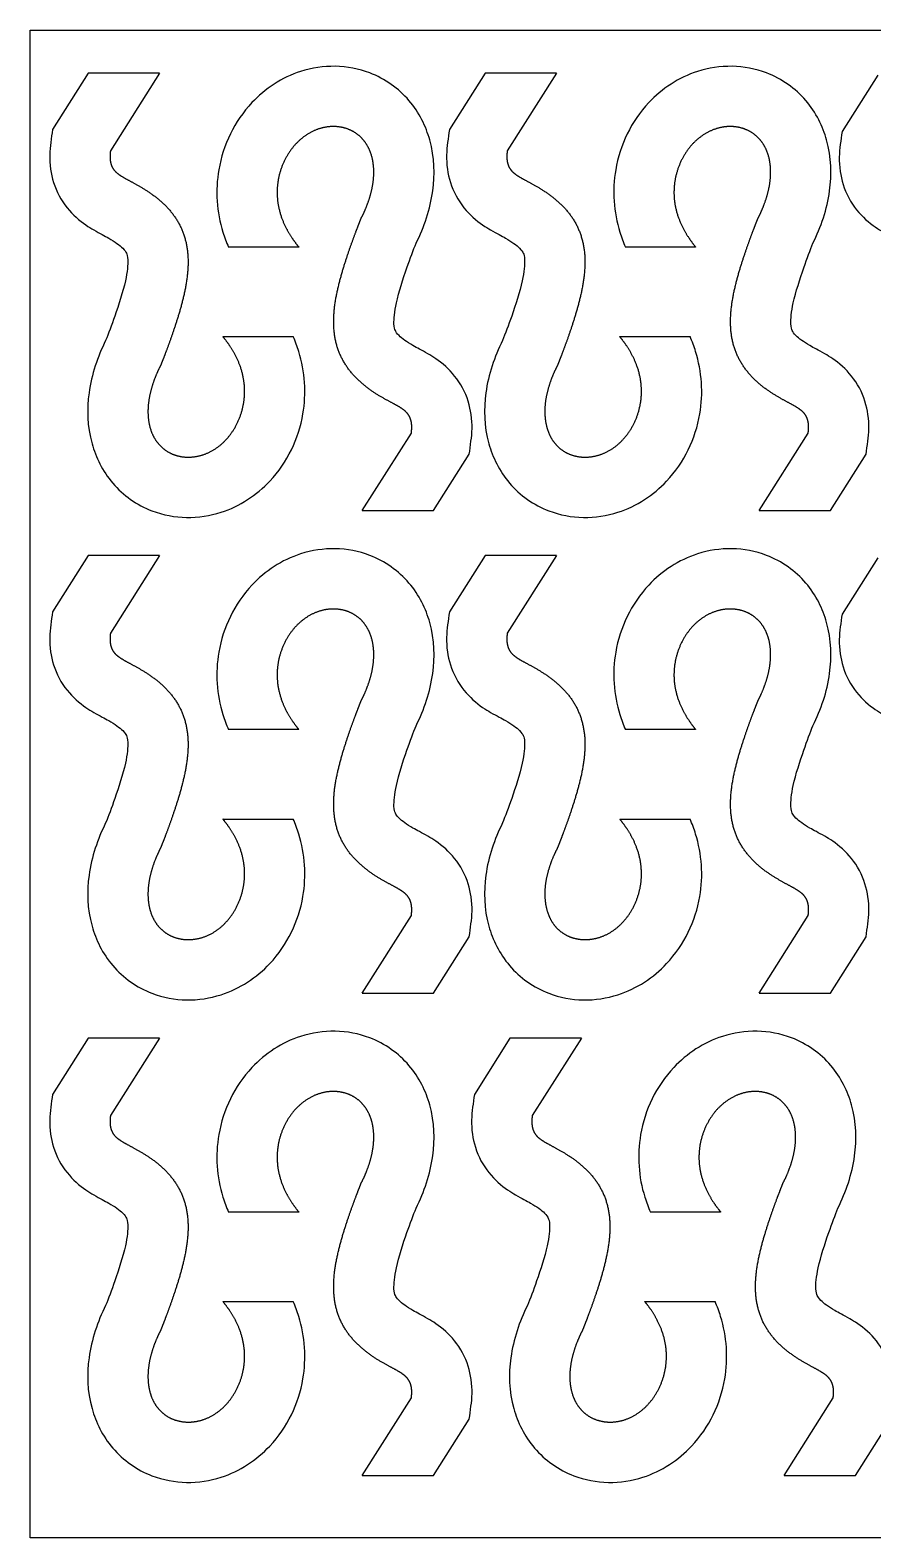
# Model space of a CAD drawing. Header units: millimetres. Extents: x 69 to 369, y 396 to 646.
# Drawn here: x 68.6 to 208.4, y 396.2 to 646.2 of the extents above; entities that cross this region are included whole.
import ezdxf

# ---------------------------------------------------------------- set-up
doc = ezdxf.new("R2010")
doc.units = ezdxf.units.MM
doc.layers.get('0').update_dxf_attribs({"linetype": 'CONTINUOUS'})

msp = doc.modelspace()

# ---------------------------------------------------------------- linework, layer by layer
for p, q in [((78.21, 639.11), (72.3, 629.78)), ((90.05, 639.11), (78.21, 639.11)), ((90.05, 639.11), (81.91, 626.26)), ((144.07, 639.11), (138.15, 629.78)), ((155.91, 639.11), (144.07, 639.11)), ((155.91, 639.11), (147.76, 626.26)), ((209.23, 638.76), (203.32, 629.43)), ((113.17, 610.27), (101.5, 610.27)), ((179.02, 610.27), (167.36, 610.27)), ((100.58, 595.42), (112.24, 595.42)), ((166.43, 595.42), (178.1, 595.42)), ((123.69, 566.58), (131.84, 579.44)), ((189.55, 566.58), (197.69, 579.44)), ((135.53, 566.58), (141.45, 575.92)), ((201.39, 566.58), (207.3, 575.92)), ((123.69, 566.58), (135.53, 566.58)), ((189.55, 566.58), (201.39, 566.58)), ((78.21, 559.11), (72.3, 549.78)), ((90.05, 559.11), (78.21, 559.11)), ((90.05, 559.11), (81.91, 546.26)), ((144.07, 559.11), (138.15, 549.78)), ((155.91, 559.11), (144.07, 559.11)), ((155.91, 559.11), (147.76, 546.26)), ((209.23, 558.76), (203.32, 549.43)), ((113.17, 530.27), (101.5, 530.27)), ((179.02, 530.27), (167.36, 530.27)), ((100.58, 515.42), (112.24, 515.42)), ((166.43, 515.42), (178.1, 515.42)), ((123.69, 486.58), (131.84, 499.44)), ((189.55, 486.58), (197.69, 499.44)), ((135.53, 486.58), (141.45, 495.92)), ((201.39, 486.58), (207.3, 495.92)), ((123.69, 486.58), (135.53, 486.58)), ((189.55, 486.58), (201.39, 486.58)), ((78.21, 479.11), (72.3, 469.78)), ((90.05, 479.11), (78.21, 479.11)), ((90.05, 479.11), (81.91, 466.26)), ((148.21, 479.11), (142.3, 469.78)), ((160.05, 479.11), (148.21, 479.11)), ((160.05, 479.11), (151.91, 466.26)), ((113.17, 450.27), (101.5, 450.27)), ((183.17, 450.27), (171.5, 450.27)), ((100.58, 435.42), (112.24, 435.42)), ((170.58, 435.42), (182.24, 435.42)), ((123.69, 406.58), (131.84, 419.44)), ((193.69, 406.58), (201.84, 419.44)), ((135.53, 406.58), (141.45, 415.92)), ((205.53, 406.58), (211.45, 415.92)), ((123.69, 406.58), (135.53, 406.58)), ((193.69, 406.58), (205.53, 406.58))]:
    msp.add_line(p, q)
msp.add_lwpolyline([(368.58, 396.24), (68.58, 396.24), (68.58, 646.24), (368.58, 646.24)], close=True)
for points, knots in [([(132.63, 610.91), (133.98, 613.64), (134.97, 616.51), (135.39, 619.58), (135.76, 622.27), (135.71, 625.11), (134.9, 628.03), (134.27, 630.27), (133.16, 632.57), (131.45, 634.57), (129.75, 636.56), (127.45, 638.19), (124.94, 639.15), (121.26, 640.56), (117.17, 640.58), (113.47, 639.4), (110.35, 638.4), (107.55, 636.53), (105.39, 634.23), (102.45, 631.1), (100.6, 627.21), (99.89, 623.1), (99.3, 619.68), (99.54, 616.08), (100.58, 612.75), (100.84, 611.9), (101.15, 611.07), (101.5, 610.27)], [0.006347, 0.006347, 0.006347, 0.006347, 0.130856, 0.130856, 0.130856, 0.239499, 0.239499, 0.239499, 0.3226326, 0.3226326, 0.3226326, 0.4054502, 0.4054502, 0.4054502, 0.5269324, 0.5269324, 0.5269324, 0.6295741, 0.6295741, 0.6295741, 0.769607, 0.769607, 0.769607, 0.8858901, 0.8858901, 0.8858901, 0.9154483, 0.9154483, 0.9154483, 0.9154483]), ([(198.49, 610.91), (199.83, 613.64), (200.82, 616.51), (201.25, 619.58), (201.62, 622.27), (201.57, 625.11), (200.75, 628.03), (200.13, 630.27), (199.02, 632.57), (197.31, 634.57), (195.6, 636.56), (193.31, 638.19), (190.8, 639.15), (187.11, 640.56), (183.02, 640.58), (179.33, 639.4), (176.21, 638.4), (173.41, 636.53), (171.25, 634.23), (168.3, 631.1), (166.46, 627.21), (165.75, 623.1), (165.16, 619.68), (165.4, 616.08), (166.43, 612.75), (166.69, 611.9), (167, 611.07), (167.36, 610.27)], [0.006347, 0.006347, 0.006347, 0.006347, 0.130856, 0.130856, 0.130856, 0.239499, 0.239499, 0.239499, 0.3226326, 0.3226326, 0.3226326, 0.4054502, 0.4054502, 0.4054502, 0.5269324, 0.5269324, 0.5269324, 0.6295741, 0.6295741, 0.6295741, 0.769607, 0.769607, 0.769607, 0.8858901, 0.8858901, 0.8858901, 0.9154483, 0.9154483, 0.9154483, 0.9154483]), ([(72.3, 629.78), (72.2, 629.06), (72.1, 628.34), (72, 627.63), (71.82, 626.3), (71.74, 624.84), (71.98, 623.18), (72.18, 621.78), (72.63, 620.23), (73.4, 618.78), (74.16, 617.36), (75.22, 616.11), (76.21, 615.21), (77.35, 614.18), (78.36, 613.58), (79.14, 613.12), (80.21, 612.51), (80.96, 612.14), (81.63, 611.75), (82.64, 611.18), (83.46, 610.58), (83.94, 610.09), (84.3, 609.73), (84.45, 609.48), (84.55, 609.27), (84.66, 609.04), (84.75, 608.76), (84.78, 608.14), (84.82, 607.39), (84.7, 606.15), (84.38, 604.68), (83.97, 602.84), (83.28, 600.7), (82.63, 598.84), (82.09, 597.28), (81.56, 595.9), (81.11, 594.78)], [-0.071786, -0.071786, -0.071786, -0.071786, 0, 0, 0, 0.0625, 0.0625, 0.0625, 0.115178, 0.115178, 0.115178, 0.16679, 0.16679, 0.16679, 0.226235, 0.226235, 0.226235, 0.307495, 0.307495, 0.307495, 0.428978, 0.428978, 0.428978, 0.518609, 0.518609, 0.518609, 0.612623, 0.612623, 0.612623, 0.726256, 0.726256, 0.726256, 0.86877, 0.86877, 0.86877, 0.987581, 0.987581, 0.987581, 0.987581]), ([(138.15, 629.78), (138.05, 629.06), (137.95, 628.34), (137.85, 627.63), (137.67, 626.3), (137.6, 624.84), (137.83, 623.18), (138.03, 621.78), (138.49, 620.23), (139.26, 618.78), (140.02, 617.36), (141.07, 616.11), (142.06, 615.21), (143.21, 614.18), (144.21, 613.58), (145, 613.12), (146.07, 612.51), (146.82, 612.14), (147.49, 611.75), (148.5, 611.18), (149.32, 610.58), (149.8, 610.09), (150.15, 609.73), (150.31, 609.48), (150.41, 609.27), (150.51, 609.04), (150.6, 608.76), (150.63, 608.14), (150.67, 607.39), (150.56, 606.15), (150.23, 604.68), (149.82, 602.84), (149.14, 600.7), (148.49, 598.84), (147.94, 597.28), (147.42, 595.9), (146.97, 594.78)], [-0.071786, -0.071786, -0.071786, -0.071786, 0, 0, 0, 0.0625, 0.0625, 0.0625, 0.115178, 0.115178, 0.115178, 0.16679, 0.16679, 0.16679, 0.226235, 0.226235, 0.226235, 0.307495, 0.307495, 0.307495, 0.428978, 0.428978, 0.428978, 0.518609, 0.518609, 0.518609, 0.612623, 0.612623, 0.612623, 0.726256, 0.726256, 0.726256, 0.86877, 0.86877, 0.86877, 0.987581, 0.987581, 0.987581, 0.987581]), ([(203.32, 629.43), (203.22, 628.71), (203.12, 628), (203.02, 627.28), (202.83, 625.95), (202.76, 624.49), (203, 622.83), (203.2, 621.44), (203.65, 619.88), (204.42, 618.43), (205.18, 617.01), (206.23, 615.76), (207.23, 614.87), (208.37, 613.84), (209.38, 613.23), (210.16, 612.78), (211.23, 612.16), (211.98, 611.79), (212.65, 611.41), (213.66, 610.83), (214.48, 610.24), (214.96, 609.75), (215.32, 609.38), (215.47, 609.14), (215.57, 608.92), (215.67, 608.69), (215.77, 608.42), (215.8, 607.8), (215.84, 607.05), (215.72, 605.81), (215.4, 604.34), (214.99, 602.49), (214.3, 600.36), (213.65, 598.49), (213.11, 596.94), (212.58, 595.55), (212.13, 594.44)], [-0.071786, -0.071786, -0.071786, -0.071786, 0, 0, 0, 0.0625, 0.0625, 0.0625, 0.115178, 0.115178, 0.115178, 0.16679, 0.16679, 0.16679, 0.226235, 0.226235, 0.226235, 0.307495, 0.307495, 0.307495, 0.428978, 0.428978, 0.428978, 0.518609, 0.518609, 0.518609, 0.612623, 0.612623, 0.612623, 0.726256, 0.726256, 0.726256, 0.86877, 0.86877, 0.86877, 0.987581, 0.987581, 0.987581, 0.987581]), ([(141.45, 575.92), (141.55, 576.63), (141.65, 577.35), (141.74, 578.07), (141.93, 579.4), (142, 580.86), (141.77, 582.52), (141.57, 583.91), (141.11, 585.47), (140.34, 586.92), (139.58, 588.33), (138.53, 589.59), (137.54, 590.48), (136.39, 591.51), (135.38, 592.12), (134.6, 592.57), (133.53, 593.19), (132.78, 593.55), (132.11, 593.94), (131.1, 594.52), (130.28, 595.11), (129.8, 595.6), (129.45, 595.97), (129.29, 596.21), (129.19, 596.43), (129.09, 596.66), (129, 596.93), (128.96, 597.55), (128.93, 598.3), (129.04, 599.54), (129.37, 601.01), (129.78, 602.86), (130.46, 604.99), (131.11, 606.86), (131.66, 608.41), (132.18, 609.8), (132.63, 610.91)], [-0.071786, -0.071786, -0.071786, -0.071786, 0, 0, 0, 0.0625, 0.0625, 0.0625, 0.115178, 0.115178, 0.115178, 0.16679, 0.16679, 0.16679, 0.226235, 0.226235, 0.226235, 0.307495, 0.307495, 0.307495, 0.428978, 0.428978, 0.428978, 0.518609, 0.518609, 0.518609, 0.612623, 0.612623, 0.612623, 0.726256, 0.726256, 0.726256, 0.86877, 0.86877, 0.86877, 0.987581, 0.987581, 0.987581, 0.987581]), ([(207.3, 575.92), (207.4, 576.63), (207.5, 577.35), (207.6, 578.07), (207.78, 579.4), (207.86, 580.86), (207.62, 582.52), (207.42, 583.91), (206.97, 585.47), (206.19, 586.92), (205.44, 588.33), (204.38, 589.59), (203.39, 590.48), (202.25, 591.51), (201.24, 592.12), (200.46, 592.57), (199.38, 593.19), (198.64, 593.55), (197.96, 593.94), (196.96, 594.52), (196.14, 595.11), (195.66, 595.6), (195.3, 595.97), (195.15, 596.21), (195.05, 596.43), (194.94, 596.66), (194.85, 596.93), (194.82, 597.55), (194.78, 598.3), (194.9, 599.54), (195.22, 601.01), (195.63, 602.86), (196.32, 604.99), (196.97, 606.86), (197.51, 608.41), (198.04, 609.8), (198.49, 610.91)], [-0.071786, -0.071786, -0.071786, -0.071786, 0, 0, 0, 0.0625, 0.0625, 0.0625, 0.115178, 0.115178, 0.115178, 0.16679, 0.16679, 0.16679, 0.226235, 0.226235, 0.226235, 0.307495, 0.307495, 0.307495, 0.428978, 0.428978, 0.428978, 0.518609, 0.518609, 0.518609, 0.612623, 0.612623, 0.612623, 0.726256, 0.726256, 0.726256, 0.86877, 0.86877, 0.86877, 0.987581, 0.987581, 0.987581, 0.987581]), ([(81.11, 594.78), (79.77, 592.06), (78.78, 589.18), (78.35, 586.11), (77.98, 583.43), (78.03, 580.59), (78.85, 577.67), (79.47, 575.43), (80.58, 573.13), (82.29, 571.13), (84, 569.13), (86.29, 567.5), (88.8, 566.54), (92.49, 565.13), (96.58, 565.11), (100.27, 566.3), (103.39, 567.3), (106.19, 569.16), (108.35, 571.46), (111.3, 574.6), (113.14, 578.48), (113.85, 582.6), (114.44, 586.01), (114.2, 589.62), (113.17, 592.95), (112.91, 593.79), (112.6, 594.62), (112.24, 595.42)], [0.006347, 0.006347, 0.006347, 0.006347, 0.130856, 0.130856, 0.130856, 0.239499, 0.239499, 0.239499, 0.3226326, 0.3226326, 0.3226326, 0.4054502, 0.4054502, 0.4054502, 0.5269324, 0.5269324, 0.5269324, 0.6295741, 0.6295741, 0.6295741, 0.769607, 0.769607, 0.769607, 0.8858901, 0.8858901, 0.8858901, 0.9154483, 0.9154483, 0.9154483, 0.9154483]), ([(146.97, 594.78), (145.62, 592.06), (144.63, 589.18), (144.21, 586.11), (143.84, 583.43), (143.89, 580.59), (144.7, 577.67), (145.33, 575.43), (146.44, 573.13), (148.15, 571.13), (149.85, 569.13), (152.15, 567.5), (154.66, 566.54), (158.34, 565.13), (162.43, 565.11), (166.13, 566.3), (169.25, 567.3), (172.05, 569.16), (174.21, 571.46), (177.15, 574.6), (179, 578.48), (179.71, 582.6), (180.3, 586.01), (180.05, 589.62), (179.02, 592.95), (178.76, 593.79), (178.45, 594.62), (178.1, 595.42)], [0.006347, 0.006347, 0.006347, 0.006347, 0.130856, 0.130856, 0.130856, 0.239499, 0.239499, 0.239499, 0.3226326, 0.3226326, 0.3226326, 0.4054502, 0.4054502, 0.4054502, 0.5269324, 0.5269324, 0.5269324, 0.6295741, 0.6295741, 0.6295741, 0.769607, 0.769607, 0.769607, 0.8858901, 0.8858901, 0.8858901, 0.9154483, 0.9154483, 0.9154483, 0.9154483]), ([(132.63, 530.91), (133.98, 533.64), (134.97, 536.51), (135.39, 539.58), (135.76, 542.27), (135.71, 545.11), (134.9, 548.03), (134.27, 550.27), (133.16, 552.57), (131.45, 554.57), (129.75, 556.56), (127.45, 558.19), (124.94, 559.15), (121.26, 560.56), (117.17, 560.58), (113.47, 559.4), (110.35, 558.4), (107.55, 556.53), (105.39, 554.23), (102.45, 551.1), (100.6, 547.21), (99.89, 543.1), (99.3, 539.68), (99.54, 536.08), (100.58, 532.75), (100.84, 531.9), (101.15, 531.07), (101.5, 530.27)], [0.006347, 0.006347, 0.006347, 0.006347, 0.130856, 0.130856, 0.130856, 0.239499, 0.239499, 0.239499, 0.3226326, 0.3226326, 0.3226326, 0.4054502, 0.4054502, 0.4054502, 0.5269324, 0.5269324, 0.5269324, 0.6295741, 0.6295741, 0.6295741, 0.769607, 0.769607, 0.769607, 0.8858901, 0.8858901, 0.8858901, 0.9154483, 0.9154483, 0.9154483, 0.9154483]), ([(198.49, 530.91), (199.83, 533.64), (200.82, 536.51), (201.25, 539.58), (201.62, 542.27), (201.57, 545.11), (200.75, 548.03), (200.13, 550.27), (199.02, 552.57), (197.31, 554.57), (195.6, 556.56), (193.31, 558.19), (190.8, 559.15), (187.11, 560.56), (183.02, 560.58), (179.33, 559.4), (176.21, 558.4), (173.41, 556.53), (171.25, 554.23), (168.3, 551.1), (166.46, 547.21), (165.75, 543.1), (165.16, 539.68), (165.4, 536.08), (166.43, 532.75), (166.69, 531.9), (167, 531.07), (167.36, 530.27)], [0.006347, 0.006347, 0.006347, 0.006347, 0.130856, 0.130856, 0.130856, 0.239499, 0.239499, 0.239499, 0.3226326, 0.3226326, 0.3226326, 0.4054502, 0.4054502, 0.4054502, 0.5269324, 0.5269324, 0.5269324, 0.6295741, 0.6295741, 0.6295741, 0.769607, 0.769607, 0.769607, 0.8858901, 0.8858901, 0.8858901, 0.9154483, 0.9154483, 0.9154483, 0.9154483]), ([(72.3, 549.78), (72.2, 549.06), (72.1, 548.34), (72, 547.63), (71.82, 546.3), (71.74, 544.84), (71.98, 543.18), (72.18, 541.78), (72.63, 540.23), (73.4, 538.78), (74.16, 537.36), (75.22, 536.11), (76.21, 535.21), (77.35, 534.18), (78.36, 533.58), (79.14, 533.12), (80.21, 532.51), (80.96, 532.14), (81.63, 531.75), (82.64, 531.18), (83.46, 530.58), (83.94, 530.09), (84.3, 529.73), (84.45, 529.48), (84.55, 529.27), (84.66, 529.04), (84.75, 528.76), (84.78, 528.14), (84.82, 527.39), (84.7, 526.15), (84.38, 524.68), (83.97, 522.84), (83.28, 520.7), (82.63, 518.84), (82.09, 517.28), (81.56, 515.9), (81.11, 514.78)], [-0.071786, -0.071786, -0.071786, -0.071786, 0, 0, 0, 0.0625, 0.0625, 0.0625, 0.115178, 0.115178, 0.115178, 0.16679, 0.16679, 0.16679, 0.226235, 0.226235, 0.226235, 0.307495, 0.307495, 0.307495, 0.428978, 0.428978, 0.428978, 0.518609, 0.518609, 0.518609, 0.612623, 0.612623, 0.612623, 0.726256, 0.726256, 0.726256, 0.86877, 0.86877, 0.86877, 0.987581, 0.987581, 0.987581, 0.987581]), ([(138.15, 549.78), (138.05, 549.06), (137.95, 548.34), (137.85, 547.63), (137.67, 546.3), (137.6, 544.84), (137.83, 543.18), (138.03, 541.78), (138.49, 540.23), (139.26, 538.78), (140.02, 537.36), (141.07, 536.11), (142.06, 535.21), (143.21, 534.18), (144.21, 533.58), (145, 533.12), (146.07, 532.51), (146.82, 532.14), (147.49, 531.75), (148.5, 531.18), (149.32, 530.58), (149.8, 530.09), (150.15, 529.73), (150.31, 529.48), (150.41, 529.27), (150.51, 529.04), (150.6, 528.76), (150.63, 528.14), (150.67, 527.39), (150.56, 526.15), (150.23, 524.68), (149.82, 522.84), (149.14, 520.7), (148.49, 518.84), (147.94, 517.28), (147.42, 515.9), (146.97, 514.78)], [-0.071786, -0.071786, -0.071786, -0.071786, 0, 0, 0, 0.0625, 0.0625, 0.0625, 0.115178, 0.115178, 0.115178, 0.16679, 0.16679, 0.16679, 0.226235, 0.226235, 0.226235, 0.307495, 0.307495, 0.307495, 0.428978, 0.428978, 0.428978, 0.518609, 0.518609, 0.518609, 0.612623, 0.612623, 0.612623, 0.726256, 0.726256, 0.726256, 0.86877, 0.86877, 0.86877, 0.987581, 0.987581, 0.987581, 0.987581]), ([(203.32, 549.43), (203.22, 548.71), (203.12, 548), (203.02, 547.28), (202.83, 545.95), (202.76, 544.49), (203, 542.83), (203.2, 541.44), (203.65, 539.88), (204.42, 538.43), (205.18, 537.01), (206.23, 535.76), (207.23, 534.87), (208.37, 533.84), (209.38, 533.23), (210.16, 532.78), (211.23, 532.16), (211.98, 531.79), (212.65, 531.41), (213.66, 530.83), (214.48, 530.24), (214.96, 529.75), (215.32, 529.38), (215.47, 529.14), (215.57, 528.92), (215.67, 528.69), (215.77, 528.42), (215.8, 527.8), (215.84, 527.05), (215.72, 525.81), (215.4, 524.34), (214.99, 522.49), (214.3, 520.36), (213.65, 518.49), (213.11, 516.94), (212.58, 515.55), (212.13, 514.44)], [-0.071786, -0.071786, -0.071786, -0.071786, 0, 0, 0, 0.0625, 0.0625, 0.0625, 0.115178, 0.115178, 0.115178, 0.16679, 0.16679, 0.16679, 0.226235, 0.226235, 0.226235, 0.307495, 0.307495, 0.307495, 0.428978, 0.428978, 0.428978, 0.518609, 0.518609, 0.518609, 0.612623, 0.612623, 0.612623, 0.726256, 0.726256, 0.726256, 0.86877, 0.86877, 0.86877, 0.987581, 0.987581, 0.987581, 0.987581]), ([(141.45, 495.92), (141.55, 496.63), (141.65, 497.35), (141.74, 498.07), (141.93, 499.4), (142, 500.86), (141.77, 502.52), (141.57, 503.91), (141.11, 505.47), (140.34, 506.92), (139.58, 508.33), (138.53, 509.59), (137.54, 510.48), (136.39, 511.51), (135.38, 512.12), (134.6, 512.57), (133.53, 513.19), (132.78, 513.55), (132.11, 513.94), (131.1, 514.52), (130.28, 515.11), (129.8, 515.6), (129.45, 515.97), (129.29, 516.21), (129.19, 516.43), (129.09, 516.66), (129, 516.93), (128.96, 517.55), (128.93, 518.3), (129.04, 519.54), (129.37, 521.01), (129.78, 522.86), (130.46, 524.99), (131.11, 526.86), (131.66, 528.41), (132.18, 529.8), (132.63, 530.91)], [-0.071786, -0.071786, -0.071786, -0.071786, 0, 0, 0, 0.0625, 0.0625, 0.0625, 0.115178, 0.115178, 0.115178, 0.16679, 0.16679, 0.16679, 0.226235, 0.226235, 0.226235, 0.307495, 0.307495, 0.307495, 0.428978, 0.428978, 0.428978, 0.518609, 0.518609, 0.518609, 0.612623, 0.612623, 0.612623, 0.726256, 0.726256, 0.726256, 0.86877, 0.86877, 0.86877, 0.987581, 0.987581, 0.987581, 0.987581]), ([(207.3, 495.92), (207.4, 496.63), (207.5, 497.35), (207.6, 498.07), (207.78, 499.4), (207.86, 500.86), (207.62, 502.52), (207.42, 503.91), (206.97, 505.47), (206.19, 506.92), (205.44, 508.33), (204.38, 509.59), (203.39, 510.48), (202.25, 511.51), (201.24, 512.12), (200.46, 512.57), (199.38, 513.19), (198.64, 513.55), (197.96, 513.94), (196.96, 514.52), (196.14, 515.11), (195.66, 515.6), (195.3, 515.97), (195.15, 516.21), (195.05, 516.43), (194.94, 516.66), (194.85, 516.93), (194.82, 517.55), (194.78, 518.3), (194.9, 519.54), (195.22, 521.01), (195.63, 522.86), (196.32, 524.99), (196.97, 526.86), (197.51, 528.41), (198.04, 529.8), (198.49, 530.91)], [-0.071786, -0.071786, -0.071786, -0.071786, 0, 0, 0, 0.0625, 0.0625, 0.0625, 0.115178, 0.115178, 0.115178, 0.16679, 0.16679, 0.16679, 0.226235, 0.226235, 0.226235, 0.307495, 0.307495, 0.307495, 0.428978, 0.428978, 0.428978, 0.518609, 0.518609, 0.518609, 0.612623, 0.612623, 0.612623, 0.726256, 0.726256, 0.726256, 0.86877, 0.86877, 0.86877, 0.987581, 0.987581, 0.987581, 0.987581]), ([(81.11, 514.78), (79.77, 512.06), (78.78, 509.18), (78.35, 506.11), (77.98, 503.43), (78.03, 500.59), (78.85, 497.67), (79.47, 495.43), (80.58, 493.13), (82.29, 491.13), (84, 489.13), (86.29, 487.5), (88.8, 486.54), (92.49, 485.13), (96.58, 485.11), (100.27, 486.3), (103.39, 487.3), (106.19, 489.16), (108.35, 491.46), (111.3, 494.6), (113.14, 498.48), (113.85, 502.6), (114.44, 506.01), (114.2, 509.62), (113.17, 512.95), (112.91, 513.79), (112.6, 514.62), (112.24, 515.42)], [0.006347, 0.006347, 0.006347, 0.006347, 0.130856, 0.130856, 0.130856, 0.239499, 0.239499, 0.239499, 0.3226326, 0.3226326, 0.3226326, 0.4054502, 0.4054502, 0.4054502, 0.5269324, 0.5269324, 0.5269324, 0.6295741, 0.6295741, 0.6295741, 0.769607, 0.769607, 0.769607, 0.8858901, 0.8858901, 0.8858901, 0.9154483, 0.9154483, 0.9154483, 0.9154483]), ([(146.97, 514.78), (145.62, 512.06), (144.63, 509.18), (144.21, 506.11), (143.84, 503.43), (143.89, 500.59), (144.7, 497.67), (145.33, 495.43), (146.44, 493.13), (148.15, 491.13), (149.85, 489.13), (152.15, 487.5), (154.66, 486.54), (158.34, 485.13), (162.43, 485.11), (166.13, 486.3), (169.25, 487.3), (172.05, 489.16), (174.21, 491.46), (177.15, 494.6), (179, 498.48), (179.71, 502.6), (180.3, 506.01), (180.05, 509.62), (179.02, 512.95), (178.76, 513.79), (178.45, 514.62), (178.1, 515.42)], [0.006347, 0.006347, 0.006347, 0.006347, 0.130856, 0.130856, 0.130856, 0.239499, 0.239499, 0.239499, 0.3226326, 0.3226326, 0.3226326, 0.4054502, 0.4054502, 0.4054502, 0.5269324, 0.5269324, 0.5269324, 0.6295741, 0.6295741, 0.6295741, 0.769607, 0.769607, 0.769607, 0.8858901, 0.8858901, 0.8858901, 0.9154483, 0.9154483, 0.9154483, 0.9154483]), ([(132.63, 450.91), (133.98, 453.64), (134.97, 456.51), (135.39, 459.58), (135.76, 462.27), (135.71, 465.11), (134.9, 468.03), (134.27, 470.27), (133.16, 472.57), (131.45, 474.57), (129.75, 476.56), (127.45, 478.19), (124.94, 479.15), (121.26, 480.56), (117.17, 480.58), (113.47, 479.4), (110.35, 478.4), (107.55, 476.53), (105.39, 474.23), (102.45, 471.1), (100.6, 467.21), (99.89, 463.1), (99.3, 459.68), (99.54, 456.08), (100.58, 452.75), (100.84, 451.9), (101.15, 451.07), (101.5, 450.27)], [0.006347, 0.006347, 0.006347, 0.006347, 0.130856, 0.130856, 0.130856, 0.239499, 0.239499, 0.239499, 0.3226326, 0.3226326, 0.3226326, 0.4054502, 0.4054502, 0.4054502, 0.5269324, 0.5269324, 0.5269324, 0.6295741, 0.6295741, 0.6295741, 0.769607, 0.769607, 0.769607, 0.8858901, 0.8858901, 0.8858901, 0.9154483, 0.9154483, 0.9154483, 0.9154483]), ([(202.63, 450.91), (203.98, 453.64), (204.97, 456.51), (205.39, 459.58), (205.76, 462.27), (205.71, 465.11), (204.9, 468.03), (204.27, 470.27), (203.16, 472.57), (201.45, 474.57), (199.75, 476.56), (197.45, 478.19), (194.94, 479.15), (191.26, 480.56), (187.17, 480.58), (183.47, 479.4), (180.35, 478.4), (177.55, 476.53), (175.39, 474.23), (172.45, 471.1), (170.6, 467.21), (169.89, 463.1), (169.3, 459.68), (169.54, 456.08), (170.58, 452.75), (170.84, 451.9), (171.15, 451.07), (171.5, 450.27)], [0.006347, 0.006347, 0.006347, 0.006347, 0.130856, 0.130856, 0.130856, 0.239499, 0.239499, 0.239499, 0.3226326, 0.3226326, 0.3226326, 0.4054502, 0.4054502, 0.4054502, 0.5269324, 0.5269324, 0.5269324, 0.6295741, 0.6295741, 0.6295741, 0.769607, 0.769607, 0.769607, 0.8858901, 0.8858901, 0.8858901, 0.9154483, 0.9154483, 0.9154483, 0.9154483]), ([(72.3, 469.78), (72.2, 469.06), (72.1, 468.34), (72, 467.63), (71.82, 466.3), (71.74, 464.84), (71.98, 463.18), (72.18, 461.78), (72.63, 460.23), (73.4, 458.78), (74.16, 457.36), (75.22, 456.11), (76.21, 455.21), (77.35, 454.18), (78.36, 453.58), (79.14, 453.12), (80.21, 452.51), (80.96, 452.14), (81.63, 451.75), (82.64, 451.18), (83.46, 450.58), (83.94, 450.09), (84.3, 449.73), (84.45, 449.48), (84.55, 449.27), (84.66, 449.04), (84.75, 448.76), (84.78, 448.14), (84.82, 447.39), (84.7, 446.15), (84.38, 444.68), (83.97, 442.84), (83.28, 440.7), (82.63, 438.84), (82.09, 437.28), (81.56, 435.9), (81.11, 434.78)], [-0.071786, -0.071786, -0.071786, -0.071786, 0, 0, 0, 0.0625, 0.0625, 0.0625, 0.115178, 0.115178, 0.115178, 0.16679, 0.16679, 0.16679, 0.226235, 0.226235, 0.226235, 0.307495, 0.307495, 0.307495, 0.428978, 0.428978, 0.428978, 0.518609, 0.518609, 0.518609, 0.612623, 0.612623, 0.612623, 0.726256, 0.726256, 0.726256, 0.86877, 0.86877, 0.86877, 0.987581, 0.987581, 0.987581, 0.987581]), ([(142.3, 469.78), (142.2, 469.06), (142.1, 468.34), (142, 467.63), (141.82, 466.3), (141.74, 464.84), (141.98, 463.18), (142.18, 461.78), (142.63, 460.23), (143.4, 458.78), (144.16, 457.36), (145.22, 456.11), (146.21, 455.21), (147.35, 454.18), (148.36, 453.58), (149.14, 453.12), (150.21, 452.51), (150.96, 452.14), (151.63, 451.75), (152.64, 451.18), (153.46, 450.58), (153.94, 450.09), (154.3, 449.73), (154.45, 449.48), (154.55, 449.27), (154.66, 449.04), (154.75, 448.76), (154.78, 448.14), (154.82, 447.39), (154.7, 446.15), (154.38, 444.68), (153.97, 442.84), (153.28, 440.7), (152.63, 438.84), (152.09, 437.28), (151.56, 435.9), (151.11, 434.78)], [-0.071786, -0.071786, -0.071786, -0.071786, 0, 0, 0, 0.0625, 0.0625, 0.0625, 0.115178, 0.115178, 0.115178, 0.16679, 0.16679, 0.16679, 0.226235, 0.226235, 0.226235, 0.307495, 0.307495, 0.307495, 0.428978, 0.428978, 0.428978, 0.518609, 0.518609, 0.518609, 0.612623, 0.612623, 0.612623, 0.726256, 0.726256, 0.726256, 0.86877, 0.86877, 0.86877, 0.987581, 0.987581, 0.987581, 0.987581]), ([(141.45, 415.92), (141.55, 416.63), (141.65, 417.35), (141.74, 418.07), (141.93, 419.4), (142, 420.86), (141.77, 422.52), (141.57, 423.91), (141.11, 425.47), (140.34, 426.92), (139.58, 428.33), (138.53, 429.59), (137.54, 430.48), (136.39, 431.51), (135.38, 432.12), (134.6, 432.57), (133.53, 433.19), (132.78, 433.55), (132.11, 433.94), (131.1, 434.52), (130.28, 435.11), (129.8, 435.6), (129.45, 435.97), (129.29, 436.21), (129.19, 436.43), (129.09, 436.66), (129, 436.93), (128.96, 437.55), (128.93, 438.3), (129.04, 439.54), (129.37, 441.01), (129.78, 442.86), (130.46, 444.99), (131.11, 446.86), (131.66, 448.41), (132.18, 449.8), (132.63, 450.91)], [-0.071786, -0.071786, -0.071786, -0.071786, 0, 0, 0, 0.0625, 0.0625, 0.0625, 0.115178, 0.115178, 0.115178, 0.16679, 0.16679, 0.16679, 0.226235, 0.226235, 0.226235, 0.307495, 0.307495, 0.307495, 0.428978, 0.428978, 0.428978, 0.518609, 0.518609, 0.518609, 0.612623, 0.612623, 0.612623, 0.726256, 0.726256, 0.726256, 0.86877, 0.86877, 0.86877, 0.987581, 0.987581, 0.987581, 0.987581]), ([(211.45, 415.92), (211.55, 416.63), (211.65, 417.35), (211.74, 418.07), (211.93, 419.4), (212, 420.86), (211.77, 422.52), (211.57, 423.91), (211.11, 425.47), (210.34, 426.92), (209.58, 428.33), (208.53, 429.59), (207.54, 430.48), (206.39, 431.51), (205.38, 432.12), (204.6, 432.57), (203.53, 433.19), (202.78, 433.55), (202.11, 433.94), (201.1, 434.52), (200.28, 435.11), (199.8, 435.6), (199.45, 435.97), (199.29, 436.21), (199.19, 436.43), (199.09, 436.66), (199, 436.93), (198.96, 437.55), (198.93, 438.3), (199.04, 439.54), (199.37, 441.01), (199.78, 442.86), (200.46, 444.99), (201.11, 446.86), (201.66, 448.41), (202.18, 449.8), (202.63, 450.91)], [-0.071786, -0.071786, -0.071786, -0.071786, 0, 0, 0, 0.0625, 0.0625, 0.0625, 0.115178, 0.115178, 0.115178, 0.16679, 0.16679, 0.16679, 0.226235, 0.226235, 0.226235, 0.307495, 0.307495, 0.307495, 0.428978, 0.428978, 0.428978, 0.518609, 0.518609, 0.518609, 0.612623, 0.612623, 0.612623, 0.726256, 0.726256, 0.726256, 0.86877, 0.86877, 0.86877, 0.987581, 0.987581, 0.987581, 0.987581]), ([(81.11, 434.78), (79.77, 432.06), (78.78, 429.18), (78.35, 426.11), (77.98, 423.43), (78.03, 420.59), (78.85, 417.67), (79.47, 415.43), (80.58, 413.13), (82.29, 411.13), (84, 409.13), (86.29, 407.5), (88.8, 406.54), (92.49, 405.13), (96.58, 405.11), (100.27, 406.3), (103.39, 407.3), (106.19, 409.16), (108.35, 411.46), (111.3, 414.6), (113.14, 418.48), (113.85, 422.6), (114.44, 426.01), (114.2, 429.62), (113.17, 432.95), (112.91, 433.79), (112.6, 434.62), (112.24, 435.42)], [0.006347, 0.006347, 0.006347, 0.006347, 0.130856, 0.130856, 0.130856, 0.239499, 0.239499, 0.239499, 0.3226326, 0.3226326, 0.3226326, 0.4054502, 0.4054502, 0.4054502, 0.5269324, 0.5269324, 0.5269324, 0.6295741, 0.6295741, 0.6295741, 0.769607, 0.769607, 0.769607, 0.8858901, 0.8858901, 0.8858901, 0.9154483, 0.9154483, 0.9154483, 0.9154483]), ([(151.11, 434.78), (149.77, 432.06), (148.78, 429.18), (148.35, 426.11), (147.98, 423.43), (148.03, 420.59), (148.85, 417.67), (149.47, 415.43), (150.58, 413.13), (152.29, 411.13), (154, 409.13), (156.29, 407.5), (158.8, 406.54), (162.49, 405.13), (166.58, 405.11), (170.27, 406.3), (173.39, 407.3), (176.19, 409.16), (178.35, 411.46), (181.3, 414.6), (183.14, 418.48), (183.85, 422.6), (184.44, 426.01), (184.2, 429.62), (183.17, 432.95), (182.91, 433.79), (182.6, 434.62), (182.24, 435.42)], [0.006347, 0.006347, 0.006347, 0.006347, 0.130856, 0.130856, 0.130856, 0.239499, 0.239499, 0.239499, 0.3226326, 0.3226326, 0.3226326, 0.4054502, 0.4054502, 0.4054502, 0.5269324, 0.5269324, 0.5269324, 0.6295741, 0.6295741, 0.6295741, 0.769607, 0.769607, 0.769607, 0.8858901, 0.8858901, 0.8858901, 0.9154483, 0.9154483, 0.9154483, 0.9154483])]:
    msp.add_open_spline(points, degree=3, knots=knots)
for points in [[(123.51, 615.04), (123.71, 615.42), (124.07, 616.16), (124.55, 617.28), (125.06, 618.73), (125.47, 620.5), (125.66, 622.21), (125.61, 623.85), (125.32, 625.4), (124.78, 626.81), (123.98, 628.05), (122.91, 629.07), (121.61, 629.81), (120.11, 630.25), (118.48, 630.34), (116.81, 630.06), (115.17, 629.41), (113.65, 628.4), (112.3, 627.09), (111.18, 625.51), (110.32, 623.75), (109.76, 621.87), (109.5, 619.92), (109.57, 617.95), (109.96, 615.99), (110.68, 614.05), (111.52, 612.52), (112.29, 611.39), (112.86, 610.64), (113.17, 610.27)], [(189.37, 615.04), (189.56, 615.42), (189.92, 616.16), (190.4, 617.28), (190.91, 618.73), (191.32, 620.5), (191.51, 622.21), (191.47, 623.85), (191.18, 625.4), (190.64, 626.81), (189.83, 628.05), (188.77, 629.07), (187.47, 629.81), (185.96, 630.25), (184.34, 630.34), (182.66, 630.06), (181.02, 629.41), (179.5, 628.4), (178.15, 627.09), (177.03, 625.51), (176.18, 623.75), (175.61, 621.87), (175.36, 619.92), (175.42, 617.95), (175.82, 615.99), (176.54, 614.05), (177.37, 612.52), (178.14, 611.39), (178.72, 610.64), (179.02, 610.27)], [(81.91, 626.26), (81.87, 626.02), (81.83, 625.55), (81.81, 624.91), (81.91, 624.16), (82.22, 623.37), (82.74, 622.72), (83.48, 622.16), (84.44, 621.6), (85.63, 620.98), (87.01, 620.22), (88.52, 619.28), (90.05, 618.13), (91.5, 616.76), (92.76, 615.17), (93.76, 613.39), (94.44, 611.44), (94.79, 609.36), (94.84, 607.2), (94.64, 605.01), (94.24, 602.83), (93.72, 600.71), (93.13, 598.69), (92.51, 596.79), (91.9, 595.02), (91.31, 593.4), (90.86, 592.23), (90.54, 591.42), (90.33, 590.9), (90.23, 590.66)], [(147.76, 626.26), (147.73, 626.02), (147.68, 625.55), (147.67, 624.91), (147.76, 624.16), (148.08, 623.37), (148.6, 622.72), (149.33, 622.16), (150.29, 621.6), (151.48, 620.98), (152.87, 620.22), (154.37, 619.28), (155.9, 618.13), (157.35, 616.76), (158.62, 615.17), (159.61, 613.39), (160.29, 611.44), (160.65, 609.36), (160.7, 607.2), (160.49, 605.01), (160.1, 602.83), (159.57, 600.71), (158.98, 598.69), (158.36, 596.79), (157.75, 595.02), (157.16, 593.4), (156.71, 592.23), (156.39, 591.42), (156.19, 590.9), (156.09, 590.66)], [(131.84, 579.44), (131.87, 579.68), (131.92, 580.14), (131.93, 580.78), (131.84, 581.54), (131.52, 582.32), (131, 582.97), (130.27, 583.54), (129.3, 584.09), (128.12, 584.71), (126.73, 585.47), (125.23, 586.41), (123.7, 587.56), (122.25, 588.94), (120.98, 590.52), (119.98, 592.31), (119.31, 594.26), (118.95, 596.33), (118.9, 598.49), (119.1, 600.68), (119.5, 602.86), (120.03, 604.98), (120.62, 607.01), (121.24, 608.91), (121.85, 610.67), (122.44, 612.29), (122.89, 613.46), (123.21, 614.28), (123.41, 614.79), (123.51, 615.04)], [(197.69, 579.44), (197.73, 579.68), (197.77, 580.14), (197.79, 580.78), (197.69, 581.54), (197.38, 582.32), (196.86, 582.97), (196.12, 583.54), (195.16, 584.09), (193.97, 584.71), (192.59, 585.47), (191.08, 586.41), (189.55, 587.56), (188.1, 588.94), (186.84, 590.52), (185.84, 592.31), (185.16, 594.26), (184.81, 596.33), (184.76, 598.49), (184.96, 600.68), (185.36, 602.86), (185.88, 604.98), (186.47, 607.01), (187.09, 608.91), (187.7, 610.67), (188.29, 612.29), (188.74, 613.46), (189.06, 614.28), (189.27, 614.79), (189.37, 615.04)], [(90.23, 590.66), (90.04, 590.28), (89.68, 589.53), (89.2, 588.42), (88.69, 586.97), (88.28, 585.2), (88.09, 583.49), (88.13, 581.85), (88.42, 580.3), (88.96, 578.88), (89.77, 577.64), (90.83, 576.63), (92.13, 575.88), (93.63, 575.45), (95.26, 575.36), (96.94, 575.64), (98.58, 576.29), (100.1, 577.29), (101.45, 578.61), (102.57, 580.18), (103.42, 581.94), (103.99, 583.83), (104.24, 585.77), (104.18, 587.74), (103.78, 589.71), (103.06, 591.65), (102.23, 593.18), (101.46, 594.31), (100.88, 595.05), (100.58, 595.42)], [(156.09, 590.66), (155.89, 590.28), (155.53, 589.53), (155.05, 588.42), (154.54, 586.97), (154.13, 585.2), (153.94, 583.49), (153.99, 581.85), (154.28, 580.3), (154.82, 578.88), (155.62, 577.64), (156.68, 576.63), (157.99, 575.88), (159.49, 575.45), (161.12, 575.36), (162.79, 575.64), (164.43, 576.29), (165.95, 577.29), (167.3, 578.61), (168.42, 580.18), (169.28, 581.94), (169.84, 583.83), (170.1, 585.77), (170.03, 587.74), (169.64, 589.71), (168.92, 591.65), (168.08, 593.18), (167.31, 594.31), (166.73, 595.05), (166.43, 595.42)], [(123.51, 535.04), (123.71, 535.42), (124.07, 536.16), (124.55, 537.28), (125.06, 538.73), (125.47, 540.5), (125.66, 542.21), (125.61, 543.85), (125.32, 545.4), (124.78, 546.81), (123.98, 548.05), (122.91, 549.07), (121.61, 549.81), (120.11, 550.25), (118.48, 550.34), (116.81, 550.06), (115.17, 549.41), (113.65, 548.4), (112.3, 547.09), (111.18, 545.51), (110.32, 543.75), (109.76, 541.87), (109.5, 539.92), (109.57, 537.95), (109.96, 535.99), (110.68, 534.05), (111.52, 532.52), (112.29, 531.39), (112.86, 530.64), (113.17, 530.27)], [(189.37, 535.04), (189.56, 535.42), (189.92, 536.16), (190.4, 537.28), (190.91, 538.73), (191.32, 540.5), (191.51, 542.21), (191.47, 543.85), (191.18, 545.4), (190.64, 546.81), (189.83, 548.05), (188.77, 549.07), (187.47, 549.81), (185.96, 550.25), (184.34, 550.34), (182.66, 550.06), (181.02, 549.41), (179.5, 548.4), (178.15, 547.09), (177.03, 545.51), (176.18, 543.75), (175.61, 541.87), (175.36, 539.92), (175.42, 537.95), (175.82, 535.99), (176.54, 534.05), (177.37, 532.52), (178.14, 531.39), (178.72, 530.64), (179.02, 530.27)], [(81.91, 546.26), (81.87, 546.02), (81.83, 545.55), (81.81, 544.91), (81.91, 544.16), (82.22, 543.37), (82.74, 542.72), (83.48, 542.16), (84.44, 541.6), (85.63, 540.98), (87.01, 540.22), (88.52, 539.28), (90.05, 538.13), (91.5, 536.76), (92.76, 535.17), (93.76, 533.39), (94.44, 531.44), (94.79, 529.36), (94.84, 527.2), (94.64, 525.01), (94.24, 522.83), (93.72, 520.71), (93.13, 518.69), (92.51, 516.79), (91.9, 515.02), (91.31, 513.4), (90.86, 512.23), (90.54, 511.42), (90.33, 510.9), (90.23, 510.66)], [(147.76, 546.26), (147.73, 546.02), (147.68, 545.55), (147.67, 544.91), (147.76, 544.16), (148.08, 543.37), (148.6, 542.72), (149.33, 542.16), (150.29, 541.6), (151.48, 540.98), (152.87, 540.22), (154.37, 539.28), (155.9, 538.13), (157.35, 536.76), (158.62, 535.17), (159.61, 533.39), (160.29, 531.44), (160.65, 529.36), (160.7, 527.2), (160.49, 525.01), (160.1, 522.83), (159.57, 520.71), (158.98, 518.69), (158.36, 516.79), (157.75, 515.02), (157.16, 513.4), (156.71, 512.23), (156.39, 511.42), (156.19, 510.9), (156.09, 510.66)], [(131.84, 499.44), (131.87, 499.68), (131.92, 500.14), (131.93, 500.78), (131.84, 501.54), (131.52, 502.32), (131, 502.97), (130.27, 503.54), (129.3, 504.09), (128.12, 504.71), (126.73, 505.47), (125.23, 506.41), (123.7, 507.56), (122.25, 508.94), (120.98, 510.52), (119.98, 512.31), (119.31, 514.26), (118.95, 516.33), (118.9, 518.49), (119.1, 520.68), (119.5, 522.86), (120.03, 524.98), (120.62, 527.01), (121.24, 528.91), (121.85, 530.67), (122.44, 532.29), (122.89, 533.46), (123.21, 534.28), (123.41, 534.79), (123.51, 535.04)], [(197.69, 499.44), (197.73, 499.68), (197.77, 500.14), (197.79, 500.78), (197.69, 501.54), (197.38, 502.32), (196.86, 502.97), (196.12, 503.54), (195.16, 504.09), (193.97, 504.71), (192.59, 505.47), (191.08, 506.41), (189.55, 507.56), (188.1, 508.94), (186.84, 510.52), (185.84, 512.31), (185.16, 514.26), (184.81, 516.33), (184.76, 518.49), (184.96, 520.68), (185.36, 522.86), (185.88, 524.98), (186.47, 527.01), (187.09, 528.91), (187.7, 530.67), (188.29, 532.29), (188.74, 533.46), (189.06, 534.28), (189.27, 534.79), (189.37, 535.04)], [(90.23, 510.66), (90.04, 510.28), (89.68, 509.53), (89.2, 508.42), (88.69, 506.97), (88.28, 505.2), (88.09, 503.49), (88.13, 501.85), (88.42, 500.3), (88.96, 498.88), (89.77, 497.64), (90.83, 496.63), (92.13, 495.88), (93.63, 495.45), (95.26, 495.36), (96.94, 495.64), (98.58, 496.29), (100.1, 497.29), (101.45, 498.61), (102.57, 500.18), (103.42, 501.94), (103.99, 503.83), (104.24, 505.77), (104.18, 507.74), (103.78, 509.71), (103.06, 511.65), (102.23, 513.18), (101.46, 514.31), (100.88, 515.05), (100.58, 515.42)], [(156.09, 510.66), (155.89, 510.28), (155.53, 509.53), (155.05, 508.42), (154.54, 506.97), (154.13, 505.2), (153.94, 503.49), (153.99, 501.85), (154.28, 500.3), (154.82, 498.88), (155.62, 497.64), (156.68, 496.63), (157.99, 495.88), (159.49, 495.45), (161.12, 495.36), (162.79, 495.64), (164.43, 496.29), (165.95, 497.29), (167.3, 498.61), (168.42, 500.18), (169.28, 501.94), (169.84, 503.83), (170.1, 505.77), (170.03, 507.74), (169.64, 509.71), (168.92, 511.65), (168.08, 513.18), (167.31, 514.31), (166.73, 515.05), (166.43, 515.42)], [(123.51, 455.04), (123.71, 455.42), (124.07, 456.16), (124.55, 457.28), (125.06, 458.73), (125.47, 460.5), (125.66, 462.21), (125.61, 463.85), (125.32, 465.4), (124.78, 466.81), (123.98, 468.05), (122.91, 469.07), (121.61, 469.81), (120.11, 470.25), (118.48, 470.34), (116.81, 470.06), (115.17, 469.41), (113.65, 468.4), (112.3, 467.09), (111.18, 465.51), (110.32, 463.75), (109.76, 461.87), (109.5, 459.92), (109.57, 457.95), (109.96, 455.99), (110.68, 454.05), (111.52, 452.52), (112.29, 451.39), (112.86, 450.64), (113.17, 450.27)], [(193.51, 455.04), (193.71, 455.42), (194.07, 456.16), (194.55, 457.28), (195.06, 458.73), (195.47, 460.5), (195.66, 462.21), (195.61, 463.85), (195.32, 465.4), (194.78, 466.81), (193.98, 468.05), (192.91, 469.07), (191.61, 469.81), (190.11, 470.25), (188.48, 470.34), (186.81, 470.06), (185.17, 469.41), (183.65, 468.4), (182.3, 467.09), (181.18, 465.51), (180.32, 463.75), (179.76, 461.87), (179.5, 459.92), (179.57, 457.95), (179.96, 455.99), (180.68, 454.05), (181.52, 452.52), (182.29, 451.39), (182.86, 450.64), (183.17, 450.27)], [(81.91, 466.26), (81.87, 466.02), (81.83, 465.55), (81.81, 464.91), (81.91, 464.16), (82.22, 463.37), (82.74, 462.72), (83.48, 462.16), (84.44, 461.6), (85.63, 460.98), (87.01, 460.22), (88.52, 459.28), (90.05, 458.13), (91.5, 456.76), (92.76, 455.17), (93.76, 453.39), (94.44, 451.44), (94.79, 449.36), (94.84, 447.2), (94.64, 445.01), (94.24, 442.83), (93.72, 440.71), (93.13, 438.69), (92.51, 436.79), (91.9, 435.02), (91.31, 433.4), (90.86, 432.23), (90.54, 431.42), (90.33, 430.9), (90.23, 430.66)], [(151.91, 466.26), (151.87, 466.02), (151.83, 465.55), (151.81, 464.91), (151.91, 464.16), (152.22, 463.37), (152.74, 462.72), (153.48, 462.16), (154.44, 461.6), (155.63, 460.98), (157.01, 460.22), (158.52, 459.28), (160.05, 458.13), (161.5, 456.76), (162.76, 455.17), (163.76, 453.39), (164.44, 451.44), (164.79, 449.36), (164.84, 447.2), (164.64, 445.01), (164.24, 442.83), (163.72, 440.71), (163.13, 438.69), (162.51, 436.79), (161.9, 435.02), (161.31, 433.4), (160.86, 432.23), (160.54, 431.42), (160.33, 430.9), (160.23, 430.66)], [(131.84, 419.44), (131.87, 419.68), (131.92, 420.14), (131.93, 420.78), (131.84, 421.54), (131.52, 422.32), (131, 422.97), (130.27, 423.54), (129.3, 424.09), (128.12, 424.71), (126.73, 425.47), (125.23, 426.41), (123.7, 427.56), (122.25, 428.94), (120.98, 430.52), (119.98, 432.31), (119.31, 434.26), (118.95, 436.33), (118.9, 438.49), (119.1, 440.68), (119.5, 442.86), (120.03, 444.98), (120.62, 447.01), (121.24, 448.91), (121.85, 450.67), (122.44, 452.29), (122.89, 453.46), (123.21, 454.28), (123.41, 454.79), (123.51, 455.04)], [(201.84, 419.44), (201.87, 419.68), (201.92, 420.14), (201.93, 420.78), (201.84, 421.54), (201.52, 422.32), (201, 422.97), (200.27, 423.54), (199.3, 424.09), (198.12, 424.71), (196.73, 425.47), (195.23, 426.41), (193.7, 427.56), (192.25, 428.94), (190.98, 430.52), (189.98, 432.31), (189.31, 434.26), (188.95, 436.33), (188.9, 438.49), (189.1, 440.68), (189.5, 442.86), (190.03, 444.98), (190.62, 447.01), (191.24, 448.91), (191.85, 450.67), (192.44, 452.29), (192.89, 453.46), (193.21, 454.28), (193.41, 454.79), (193.51, 455.04)], [(90.23, 430.66), (90.04, 430.28), (89.68, 429.53), (89.2, 428.42), (88.69, 426.97), (88.28, 425.2), (88.09, 423.49), (88.13, 421.85), (88.42, 420.3), (88.96, 418.88), (89.77, 417.64), (90.83, 416.63), (92.13, 415.88), (93.63, 415.45), (95.26, 415.36), (96.94, 415.64), (98.58, 416.29), (100.1, 417.29), (101.45, 418.61), (102.57, 420.18), (103.42, 421.94), (103.99, 423.83), (104.24, 425.77), (104.18, 427.74), (103.78, 429.71), (103.06, 431.65), (102.23, 433.18), (101.46, 434.31), (100.88, 435.05), (100.58, 435.42)], [(160.23, 430.66), (160.04, 430.28), (159.68, 429.53), (159.2, 428.42), (158.69, 426.97), (158.28, 425.2), (158.09, 423.49), (158.13, 421.85), (158.42, 420.3), (158.96, 418.88), (159.77, 417.64), (160.83, 416.63), (162.13, 415.88), (163.63, 415.45), (165.26, 415.36), (166.94, 415.64), (168.58, 416.29), (170.1, 417.29), (171.45, 418.61), (172.57, 420.18), (173.42, 421.94), (173.99, 423.83), (174.24, 425.77), (174.18, 427.74), (173.78, 429.71), (173.06, 431.65), (172.23, 433.18), (171.46, 434.31), (170.88, 435.05), (170.58, 435.42)]]:
    msp.add_open_spline(points, degree=5)

doc.saveas('drawing.dxf')
